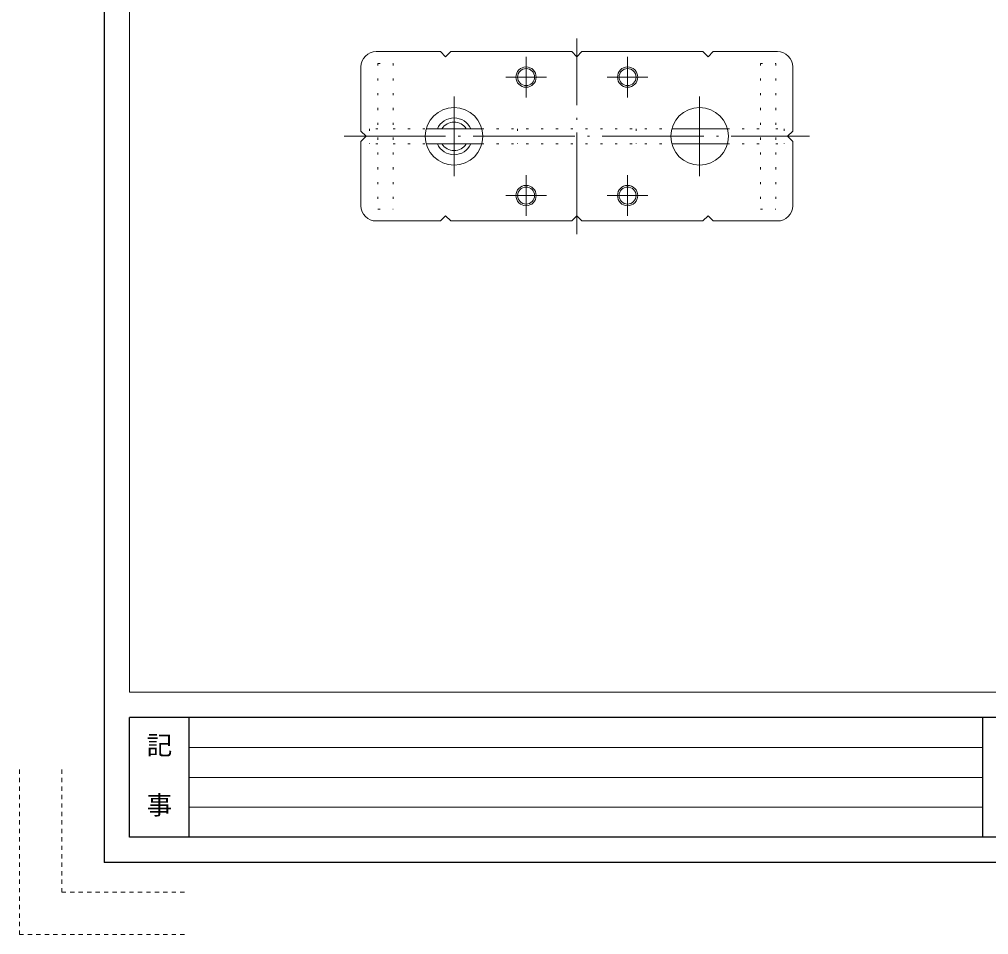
# Model space of a CAD drawing. Units: millimetres at full size, sheet at 1:5; details may follow other scales. Extents: x -1929 to 1929, y -742 to 742.
# Drawn here: x -1929 to -1356, y -742 to -202 of the extents above; entities that cross this region are included whole.
import ezdxf
from ezdxf.enums import TextEntityAlignment as Align

# ---------------------------------------------------------------- set-up
doc = ezdxf.new("R2010")
doc.units = ezdxf.units.MM
doc.header["$LTSCALE"] = 5
for name, pattern in [('DOTTED', [1.75, 0.25, -1.5]), ('LONG_DASHED_DOTTED', [15.25, 12, -1.5, 0.25, -1.5]), ('USER2', [1, 0.5, -0.5])]:
    doc.linetypes.add(name, pattern=pattern)
for name, color, linetype, lineweight in [('0-0_中心線等', 4, 'LONG_DASHED_DOTTED', 13), ('0-1_all', 2, 'Continuous', 13), ('0-2_非印刷', 3, 'USER2', 18)]:
    doc.layers.add(name, color=color, linetype=linetype, lineweight=lineweight)
doc.styles.add('ＭＳ ゴシック', font='')
doc.styles.get('ＭＳ ゴシック').set_extended_font_data('MS Gothic')

msp = doc.modelspace()

# ---------------------------------------------------------------- linework, layer by layer
at = {"layer": '0-0_中心線等'}
for p, q in [((-1599.69, -328.842), (-1599.69, -213.262)), ((-1629.69, -224.052), (-1629.69, -248.052)), ((-1569.69, -224.052), (-1569.69, -248.052)), ((-1617.69, -236.052), (-1641.69, -236.052)), ((-1581.69, -236.052), (-1557.69, -236.052)), ((-1672.19, -247.475), (-1672.19, -294.629)), ((-1527.19, -247.475), (-1527.19, -294.629)), ((-1737.19, -271.052), (-1462.19, -271.052)), ((-1629.69, -294.052), (-1629.69, -318.052)), ((-1569.69, -294.052), (-1569.69, -318.052)), ((-1617.69, -306.052), (-1641.69, -306.052)), ((-1581.69, -306.052), (-1557.69, -306.052))]:
    msp.add_line(p, q, dxfattribs=at)
at = {"layer": '0-1_all', "lineweight": 25}
for p, q in [((-1878.97, 700), (-1878.97, -700)), ((-1863.97, -685), (-1863.97, -614.289)), ((106.03, -614.289), (-1863.97, -614.289)), ((-1828.615, -685), (-1828.615, -614.289)), ((-1360.016, -614.289), (-1360.016, -685)), ((106.03, -685), (-1863.97, -685))]:
    msp.add_line(p, q, dxfattribs=at)
at = {"layer": '0-1_all', "color": 4, "lineweight": 18}
for p in [(-1863.97, 685), (106.03, -599.289)]:
    msp.add_line(p, (-1863.97, -599.289), dxfattribs=at)
at = {"layer": '0-1_all'}
for p, q in [((-1718.19, -221.052), (-1680.191, -221.052)), ((-1674.191, -221.052), (-1602.69, -221.052)), ((-1599.69, -224.052), (-1602.69, -221.052)), ((-1596.69, -221.052), (-1599.69, -224.052)), ((-1596.69, -221.052), (-1525.19, -221.052)), ((-1519.19, -221.052), (-1481.19, -221.052)), ((-1727.19, -268.052), (-1727.19, -230.052)), ((-1472.19, -268.052), (-1472.19, -230.052)), ((-1727.19, -268.052), (-1724.19, -271.052)), ((-1472.19, -268.052), (-1475.19, -271.052)), ((-1724.19, -271.052), (-1727.19, -274.052)), ((-1727.19, -312.052), (-1727.19, -274.052)), ((-1475.19, -271.052), (-1472.19, -274.052)), ((-1472.19, -312.052), (-1472.19, -274.052)), ((-1599.69, -318.052), (-1602.69, -321.052)), ((-1596.69, -321.052), (-1599.69, -318.052)), ((-1718.19, -321.052), (-1680.191, -321.052)), ((-1674.191, -321.052), (-1602.69, -321.052)), ((-1596.69, -321.052), (-1525.19, -321.052)), ((-1519.19, -321.052), (-1481.19, -321.052))]:
    msp.add_line(p, q, dxfattribs=at)
at = {"layer": '0-1_all', "linetype": 'DOTTED', "lineweight": 18}
for p, q in [((-1717.19, -228.052), (-1708.19, -228.052)), ((-1717.19, -228.052), (-1717.19, -314.052)), ((-1708.19, -228.052), (-1708.19, -314.052)), ((-1491.19, -228.052), (-1482.19, -228.052)), ((-1482.19, -228.052), (-1482.19, -314.052)), ((-1708.19, -266.552), (-1688.584, -266.552)), ((-1655.797, -266.552), (-1543.584, -266.552)), ((-1634.69, -266.552), (-1634.69, -275.552)), ((-1564.69, -266.552), (-1564.69, -275.552)), ((-1510.797, -266.552), (-1491.19, -266.552)), ((-1717.19, -275.552), (-1722.19, -275.552)), ((-1708.19, -275.552), (-1688.584, -275.552)), ((-1655.797, -275.552), (-1543.584, -275.552)), ((-1510.797, -275.552), (-1491.19, -275.552)), ((-1482.19, -275.552), (-1477.19, -275.552)), ((-1717.19, -314.052), (-1708.19, -314.052))]:
    msp.add_line(p, q, dxfattribs=at)
at = {"layer": '0-1_all', "lineweight": 18}
for p, q in [((-1688.584, -266.552), (-1655.797, -266.552)), ((-1543.584, -266.552), (-1510.797, -266.552)), ((-1688.584, -275.552), (-1655.797, -275.552)), ((-1543.584, -275.552), (-1510.797, -275.552))]:
    msp.add_line(p, q, dxfattribs=at)
at = {"layer": '0-1_all', "color": 4}
for p, q in [((-1360.016, -631.967), (-1828.615, -631.967)), ((-1828.615, -649.645), (-1360.016, -649.645)), ((-1360.016, -667.322), (-1828.615, -667.322))]:
    msp.add_line(p, q, dxfattribs=at)
at = {"layer": '0-1_all', "lineweight": 25}
msp.add_lwpolyline([(121.03, 700), (121.03, -700), (-1878.97, -700)], dxfattribs=at)
at = {"layer": '0-1_all'}
for points in [[(-1680.191, -221.052), (-1677.191, -224.052), (-1674.191, -221.052)], [(-1519.19, -221.052), (-1522.19, -224.052), (-1525.19, -221.052)], [(-1680.191, -321.052), (-1677.191, -318.052), (-1674.191, -321.052)], [(-1519.19, -321.052), (-1522.19, -318.052), (-1525.19, -321.052)]]:
    msp.add_lwpolyline(points, dxfattribs=at)
at = {"layer": '0-1_all', "linetype": 'DOTTED', "lineweight": 18}
for points in [[(-1491.19, -228.052), (-1491.19, -314.052), (-1482.19, -314.052)], [(-1717.19, -266.552), (-1722.19, -266.552), (-1722.19, -275.552)], [(-1482.19, -266.552), (-1477.19, -266.552), (-1477.19, -275.552)]]:
    msp.add_lwpolyline(points, dxfattribs=at)
at = {"layer": '0-1_all', "color": 7, "lineweight": 18}
for centre in [(-1629.69, -236.052), (-1569.69, -236.052), (-1629.69, -306.052), (-1569.69, -306.052)]:
    msp.add_circle(centre, 6, dxfattribs=at)
at = {"layer": '0-1_all'}
for centre in [(-1629.69, -236.052), (-1569.69, -236.052), (-1629.69, -306.052), (-1569.69, -306.052)]:
    msp.add_circle(centre, 5, dxfattribs=at)
at = {"layer": '0-1_all', "lineweight": 18}
for centre in [(-1672.19, -271.052), (-1527.19, -271.052)]:
    msp.add_circle(centre, 17, dxfattribs=at)
at = {"layer": '0-1_all'}
for centre, radius, start, end in [((-1718.19, -230.052), 9, 90, 180), ((-1481.19, -230.052), 9, 0, 90), ((-1672.19, -271.052), 10.85, 24.50315, 155.49685), ((-1672.19, -271.052), 8.45, 32.17717, 147.82283), ((-1672.19, -271.052), 10.85, 204.50315, 335.49685), ((-1672.19, -271.052), 8.45, 212.17717, 327.82283), ((-1718.19, -312.052), 9, 180, 270), ((-1481.19, -312.052), 9, 270, 0)]:
    msp.add_arc(centre, radius, start, end, dxfattribs=at)
at = {"layer": '0-2_非印刷'}
for p, q in [((-1928.97, -742.5), (-1928.97, -642.5)), ((-1903.97, -717.5), (-1903.97, -642.5)), ((-1903.97, -717.5), (-1828.97, -717.5)), ((-1928.97, -742.5), (-1828.97, -742.5))]:
    msp.add_line(p, q, dxfattribs=at)

# ---------------------------------------------------------------- texts
at = {"layer": '0-1_all', "color": 7, "style": 'ＭＳ ゴシック'}
for s, p in [('記', (-1853.793, -639.474)), ('事', (-1853.793, -674.83))]:
    msp.add_text(s, height=11.04, dxfattribs=at).set_placement(p, align=Align.BOTTOM_LEFT)

doc.saveas('drawing.dxf')
